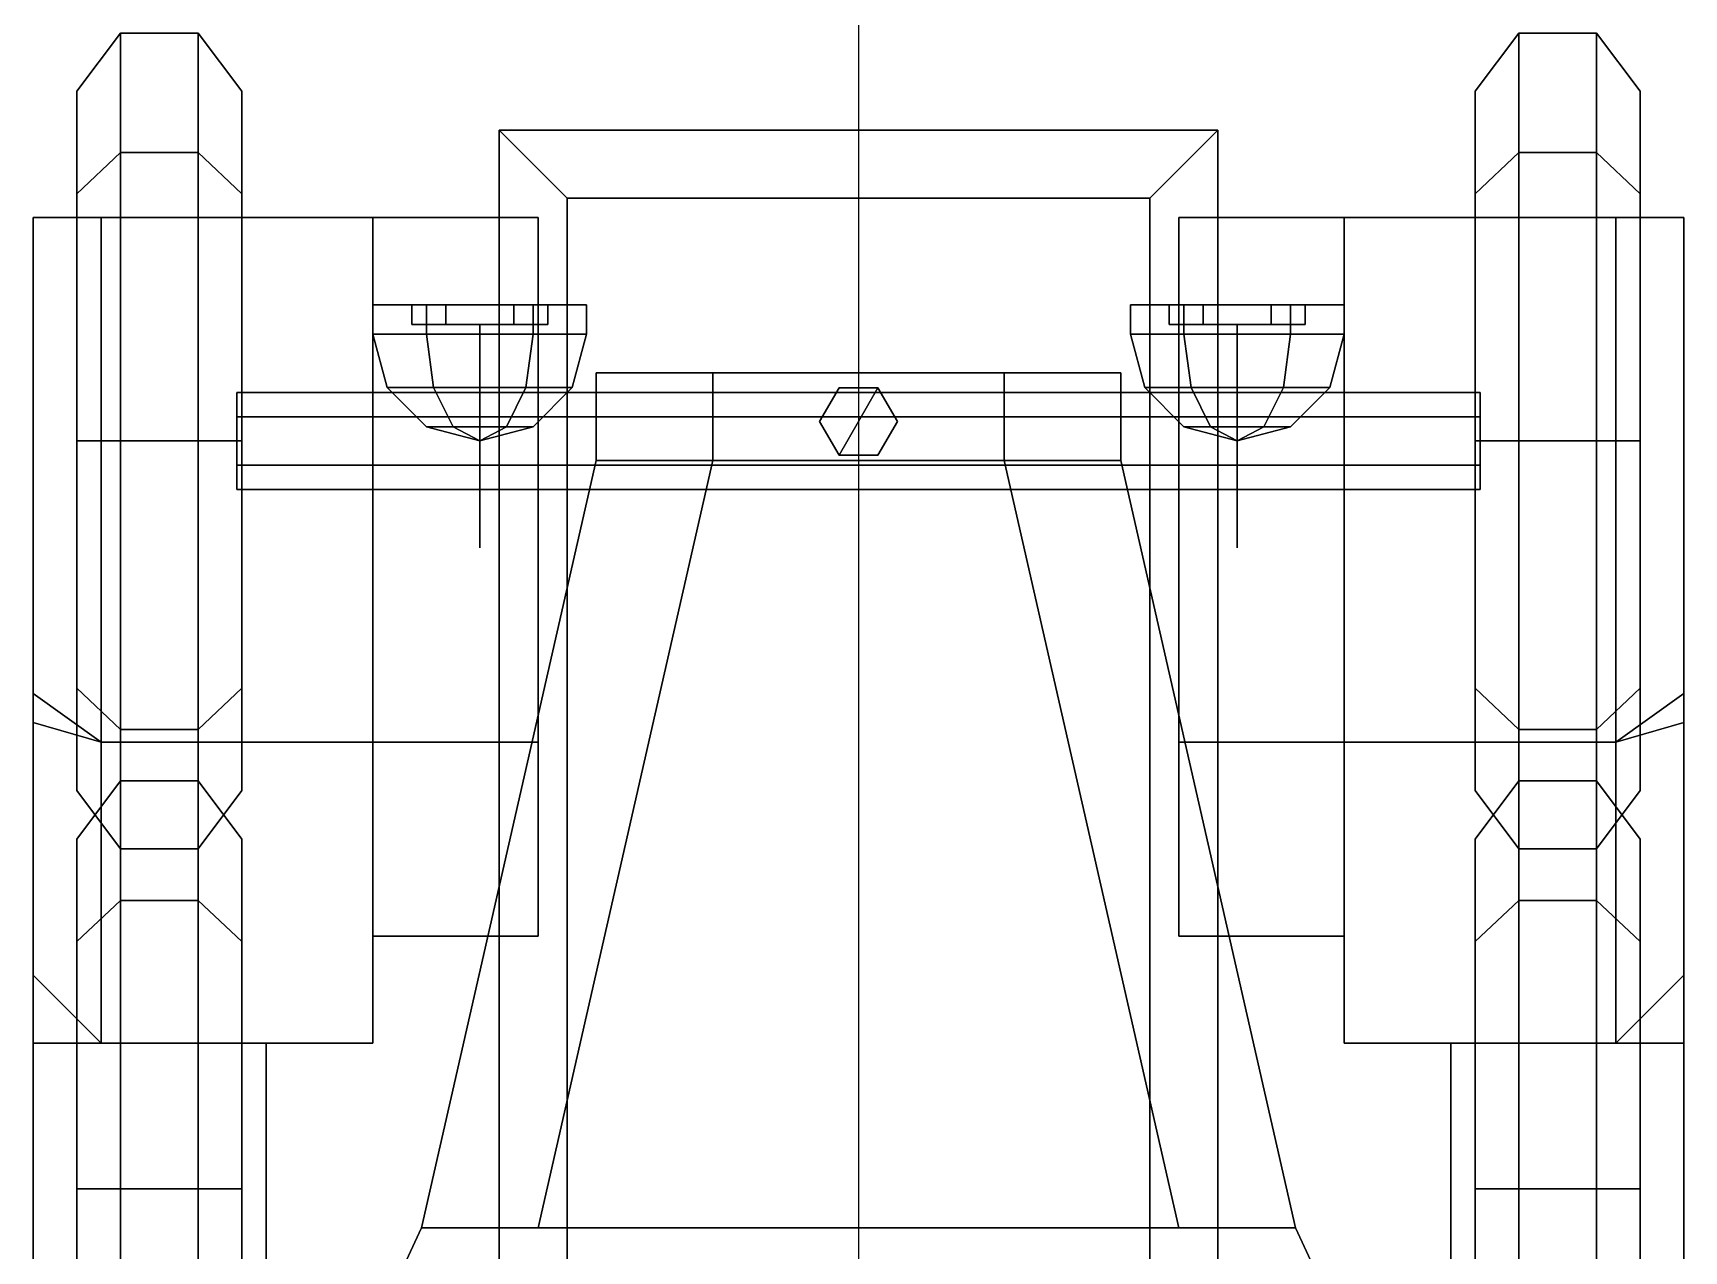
# Model space of a CAD drawing. Header units: millimetres. Extents: x -1.04 to 1.04, y -2.63 to 6.5.
# Drawn here: x -0.85 to 0.85, y 1.246 to 2.5 of the extents above; entities that cross this region are included whole.
import ezdxf

# ---------------------------------------------------------------- set-up
doc = ezdxf.new("R2010")
doc.units = ezdxf.units.MM
doc.layers.add('mudguards', color=6, linetype='Continuous')
doc.layers.add('wheels', color=2, linetype='Continuous')

msp = doc.modelspace()

# ---------------------------------------------------------------- linework, layer by layer
for p, direction in [((0, 1.38, 0.42), (0, -0.999699, -0.024516)), ((0, 2.07), (0, -1))]:
    msp.add_xline(p, direction)
for points in [[(-0.37, 2.4, 0.48), (-0.37, -1.66, 0.48), (-0.37, -1.66, 0.64), (-0.37, 2.4, 0.64)], [(-0.3, 2.33, 0.48), (-0.3, -1.66, 0.48), (-0.37, -1.66, 0.48), (-0.37, 2.4, 0.48)], [(-0.37, 2.4, 0.64), (-0.37, 0.1, 0.64), (-0.3, 0.1, 0.64), (-0.3, 2.33, 0.64)], [(-0.37, 2.4, 0.64), (-0.3, 2.33, 0.64), (0.3, 2.33, 0.64), (0.37, 2.4, 0.64)], [(0.37, 2.4, 0.64), (0.37, 2.4, 0.48), (-0.37, 2.4, 0.48), (-0.37, 2.4, 0.64)], [(0.37, 2.4, 0.48), (0.3, 2.33, 0.48), (-0.3, 2.33, 0.48), (-0.37, 2.4, 0.48)], [(0.37, 2.4, 8.59), (0.37, 2.4, 8.43), (-0.37, 2.4, 8.43), (-0.37, 2.4, 8.59)], [(-0.37, 2.4, 8.43), (-0.37, -1.66, 8.43), (-0.37, -1.66, 8.59), (-0.37, 2.4, 8.59)], [(-0.3, 2.33, 8.43), (-0.3, -1.66, 8.43), (-0.37, -1.66, 8.43), (-0.37, 2.4, 8.43)], [(0.37, 2.4, 8.43), (0.3, 2.33, 8.43), (-0.3, 2.33, 8.43), (-0.37, 2.4, 8.43)], [(-0.37, 2.4, 8.59), (-0.3, 2.33, 8.59), (0.3, 2.33, 8.59), (0.37, 2.4, 8.59)], [(-0.37, 2.4, 8.59), (-0.37, 0.1, 8.59), (-0.3, 0.1, 8.59), (-0.3, 2.33, 8.59)], [(0.3, 2.33, 0.64), (0.3, 0.1, 0.64), (0.37, 0.1, 0.64), (0.37, 2.4, 0.64)], [(0.37, 2.4, 0.48), (0.37, -1.66, 0.48), (0.3, -1.66, 0.48), (0.3, 2.33, 0.48)], [(0.37, 2.4, 8.43), (0.37, -1.66, 8.43), (0.3, -1.66, 8.43), (0.3, 2.33, 8.43)], [(0.3, 2.33, 8.59), (0.3, 0.1, 8.59), (0.37, 0.1, 8.59), (0.37, 2.4, 8.59)], [(0.37, -1.66, 0.64), (0.37, -1.66, 0.48), (0.37, 2.4, 0.48), (0.37, 2.4, 0.64)], [(0.37, -1.66, 8.59), (0.37, -1.66, 8.43), (0.37, 2.4, 8.43), (0.37, 2.4, 8.59)], [(-0.3, -1.66, 0.64), (-0.3, -1.66, 0.48), (-0.3, 2.33, 0.48), (-0.3, 2.33, 0.64)], [(-0.3, 2.33, 0.64), (-0.3, 2.33, 0.48), (0.3, 2.33, 0.48), (0.3, 2.33, 0.64)], [(-0.3, 2.33, 8.59), (-0.3, 2.33, 8.43), (0.3, 2.33, 8.43), (0.3, 2.33, 8.59)], [(-0.3, -1.66, 8.59), (-0.3, -1.66, 8.43), (-0.3, 2.33, 8.43), (-0.3, 2.33, 8.59)], [(0.3, 2.33, 0.48), (0.3, -1.66, 0.48), (0.3, -1.66, 0.64), (0.3, 2.33, 0.64)], [(0.3, 2.33, 8.43), (0.3, -1.66, 8.43), (0.3, -1.66, 8.59), (0.3, 2.33, 8.59)], [(-0.445, 2.22, 1.1853), (-0.5, 2.22, 1.09), (-0.5, 2.19, 1.09), (-0.445, 2.19, 1.1853)], [(-0.5, 2.22, 1.09), (-0.445, 2.22, 0.9947), (-0.445, 2.19, 0.9947), (-0.5, 2.19, 1.09)], [(-0.28, 2.22, 1.09), (-0.5, 2.22, 1.09), (-0.445, 2.22, 1.1853), (-0.335, 2.22, 1.1853)], [(-0.335, 2.22, 0.9947), (-0.445, 2.22, 0.9947), (-0.5, 2.22, 1.09), (-0.28, 2.22, 1.09)], [(-0.335, 2.22, 8.9447), (-0.445, 2.22, 8.9447), (-0.5, 2.22, 9.04), (-0.28, 2.22, 9.04)], [(-0.5, 2.22, 9.04), (-0.445, 2.22, 8.9447), (-0.445, 2.19, 8.9447), (-0.5, 2.19, 9.04)], [(-0.28, 2.22, 9.04), (-0.5, 2.22, 9.04), (-0.445, 2.22, 9.1353), (-0.335, 2.22, 9.1353)], [(-0.445, 2.22, 9.1353), (-0.5, 2.22, 9.04), (-0.5, 2.19, 9.04), (-0.445, 2.19, 9.1353)], [(-0.425, 2.22, 0.9806), (-0.46, 2.22, 0.92), (-0.46, 2.2, 0.92), (-0.425, 2.2, 0.9806)], [(-0.46, 2.22, 0.92), (-0.425, 2.22, 0.8594), (-0.425, 2.2, 0.8594), (-0.46, 2.2, 0.92)], [(-0.46, 2.22, 0.92), (-0.32, 2.22, 0.92), (-0.355, 2.22, 0.8594), (-0.425, 2.22, 0.8594)], [(-0.425, 2.22, 0.9806), (-0.355, 2.22, 0.9806), (-0.32, 2.22, 0.92), (-0.46, 2.22, 0.92)], [(-0.46, 2.22, 8.87), (-0.32, 2.22, 8.87), (-0.355, 2.22, 8.8094), (-0.425, 2.22, 8.8094)], [(-0.46, 2.22, 8.87), (-0.425, 2.22, 8.8094), (-0.425, 2.2, 8.8094), (-0.46, 2.2, 8.87)], [(-0.425, 2.22, 8.9306), (-0.355, 2.22, 8.9306), (-0.32, 2.22, 8.87), (-0.46, 2.22, 8.87)], [(-0.425, 2.22, 8.9306), (-0.46, 2.22, 8.87), (-0.46, 2.2, 8.87), (-0.425, 2.2, 8.9306)], [(-0.335, 2.22, 1.1853), (-0.445, 2.22, 1.1853), (-0.445, 2.19, 1.1853), (-0.335, 2.19, 1.1853)], [(-0.445, 2.22, 0.9947), (-0.335, 2.22, 0.9947), (-0.335, 2.19, 0.9947), (-0.445, 2.19, 0.9947)], [(-0.445, 2.22, 8.9447), (-0.335, 2.22, 8.9447), (-0.335, 2.19, 8.9447), (-0.445, 2.19, 8.9447)], [(-0.335, 2.22, 9.1353), (-0.445, 2.22, 9.1353), (-0.445, 2.19, 9.1353), (-0.335, 2.19, 9.1353)], [(-0.355, 2.22, 0.9806), (-0.425, 2.22, 0.9806), (-0.425, 2.2, 0.9806), (-0.355, 2.2, 0.9806)], [(-0.425, 2.22, 0.8594), (-0.355, 2.22, 0.8594), (-0.355, 2.2, 0.8594), (-0.425, 2.2, 0.8594)], [(-0.425, 2.22, 8.8094), (-0.355, 2.22, 8.8094), (-0.355, 2.2, 8.8094), (-0.425, 2.2, 8.8094)], [(-0.355, 2.22, 8.9306), (-0.425, 2.22, 8.9306), (-0.425, 2.2, 8.9306), (-0.355, 2.2, 8.9306)], [(-0.32, 2.22, 0.92), (-0.355, 2.22, 0.9806), (-0.355, 2.2, 0.9806), (-0.32, 2.2, 0.92)], [(-0.355, 2.22, 0.8594), (-0.32, 2.22, 0.92), (-0.32, 2.2, 0.92), (-0.355, 2.2, 0.8594)], [(-0.355, 2.22, 8.8094), (-0.32, 2.22, 8.87), (-0.32, 2.2, 8.87), (-0.355, 2.2, 8.8094)], [(-0.32, 2.22, 8.87), (-0.355, 2.22, 8.9306), (-0.355, 2.2, 8.9306), (-0.32, 2.2, 8.87)], [(-0.28, 2.22, 1.09), (-0.335, 2.22, 1.1853), (-0.335, 2.19, 1.1853), (-0.28, 2.19, 1.09)], [(-0.335, 2.22, 0.9947), (-0.28, 2.22, 1.09), (-0.28, 2.19, 1.09), (-0.335, 2.19, 0.9947)], [(-0.335, 2.22, 8.9447), (-0.28, 2.22, 9.04), (-0.28, 2.19, 9.04), (-0.335, 2.19, 8.9447)], [(-0.28, 2.22, 9.04), (-0.335, 2.22, 9.1353), (-0.335, 2.19, 9.1353), (-0.28, 2.19, 9.04)], [(0.445, 2.22, 0.9947), (0.335, 2.22, 0.9947), (0.28, 2.22, 1.09), (0.5, 2.22, 1.09)], [(0.28, 2.22, 1.09), (0.335, 2.22, 0.9947), (0.335, 2.19, 0.9947), (0.28, 2.19, 1.09)], [(0.5, 2.22, 1.09), (0.28, 2.22, 1.09), (0.335, 2.22, 1.1853), (0.445, 2.22, 1.1853)], [(0.335, 2.22, 1.1853), (0.28, 2.22, 1.09), (0.28, 2.19, 1.09), (0.335, 2.19, 1.1853)], [(0.32, 2.22, 0.92), (0.46, 2.22, 0.92), (0.425, 2.22, 0.8594), (0.355, 2.22, 0.8594)], [(0.32, 2.22, 0.92), (0.355, 2.22, 0.8594), (0.355, 2.2, 0.8594), (0.32, 2.2, 0.92)], [(0.355, 2.22, 0.9806), (0.425, 2.22, 0.9806), (0.46, 2.22, 0.92), (0.32, 2.22, 0.92)], [(0.355, 2.22, 0.9806), (0.32, 2.22, 0.92), (0.32, 2.2, 0.92), (0.355, 2.2, 0.9806)], [(0.335, 2.22, 0.9947), (0.445, 2.22, 0.9947), (0.445, 2.19, 0.9947), (0.335, 2.19, 0.9947)], [(0.445, 2.22, 1.1853), (0.335, 2.22, 1.1853), (0.335, 2.19, 1.1853), (0.445, 2.19, 1.1853)], [(0.425, 2.22, 0.9806), (0.355, 2.22, 0.9806), (0.355, 2.2, 0.9806), (0.425, 2.2, 0.9806)], [(0.355, 2.22, 0.8594), (0.425, 2.22, 0.8594), (0.425, 2.2, 0.8594), (0.355, 2.2, 0.8594)], [(0.425, 2.22, 0.8594), (0.46, 2.22, 0.92), (0.46, 2.2, 0.92), (0.425, 2.2, 0.8594)], [(0.46, 2.22, 0.92), (0.425, 2.22, 0.9806), (0.425, 2.2, 0.9806), (0.46, 2.2, 0.92)], [(0.445, 2.22, 0.9947), (0.5, 2.22, 1.09), (0.5, 2.19, 1.09), (0.445, 2.19, 0.9947)], [(0.5, 2.22, 1.09), (0.445, 2.22, 1.1853), (0.445, 2.19, 1.1853), (0.5, 2.19, 1.09)], [(-0.355, 2.2, 0.9806), (-0.425, 2.2, 0.9806), (-0.46, 2.2, 0.92), (-0.32, 2.2, 0.92)], [(-0.32, 2.2, 0.92), (-0.46, 2.2, 0.92), (-0.425, 2.2, 0.8594), (-0.355, 2.2, 0.8594)], [(-0.32, 2.2, 8.87), (-0.46, 2.2, 8.87), (-0.425, 2.2, 8.8094), (-0.355, 2.2, 8.8094)], [(-0.355, 2.2, 8.9306), (-0.425, 2.2, 8.9306), (-0.46, 2.2, 8.87), (-0.32, 2.2, 8.87)], [(0.46, 2.2, 0.92), (0.32, 2.2, 0.92), (0.355, 2.2, 0.8594), (0.425, 2.2, 0.8594)], [(0.425, 2.2, 0.9806), (0.355, 2.2, 0.9806), (0.32, 2.2, 0.92), (0.46, 2.2, 0.92)], [(-0.4853, 2.135, 1.09), (-0.5, 2.19, 1.09), (-0.445, 2.19, 0.9947), (-0.4376, 2.135, 1.0075)], [(-0.4376, 2.135, 1.1725), (-0.445, 2.19, 1.1853), (-0.5, 2.19, 1.09), (-0.4853, 2.135, 1.09)], [(-0.4853, 2.135, 9.04), (-0.5, 2.19, 9.04), (-0.445, 2.19, 8.9447), (-0.4376, 2.135, 8.9575)], [(-0.4376, 2.135, 9.1225), (-0.445, 2.19, 9.1353), (-0.5, 2.19, 9.04), (-0.4853, 2.135, 9.04)], [(-0.4376, 2.135, 1.0075), (-0.445, 2.19, 0.9947), (-0.335, 2.19, 0.9947), (-0.3424, 2.135, 1.0075)], [(-0.3424, 2.135, 1.1725), (-0.335, 2.19, 1.1853), (-0.445, 2.19, 1.1853), (-0.4376, 2.135, 1.1725)], [(-0.4376, 2.135, 8.9575), (-0.445, 2.19, 8.9447), (-0.335, 2.19, 8.9447), (-0.3424, 2.135, 8.9575)], [(-0.3424, 2.135, 9.1225), (-0.335, 2.19, 9.1353), (-0.445, 2.19, 9.1353), (-0.4376, 2.135, 9.1225)], [(-0.3424, 2.135, 1.0075), (-0.335, 2.19, 0.9947), (-0.28, 2.19, 1.09), (-0.2947, 2.135, 1.09)], [(-0.2947, 2.135, 1.09), (-0.28, 2.19, 1.09), (-0.335, 2.19, 1.1853), (-0.3424, 2.135, 1.1725)], [(-0.3424, 2.135, 8.9575), (-0.335, 2.19, 8.9447), (-0.28, 2.19, 9.04), (-0.2947, 2.135, 9.04)], [(-0.2947, 2.135, 9.04), (-0.28, 2.19, 9.04), (-0.335, 2.19, 9.1353), (-0.3424, 2.135, 9.1225)], [(0.2947, 2.135, 1.09), (0.28, 2.19, 1.09), (0.335, 2.19, 0.9947), (0.3424, 2.135, 1.0075)], [(0.3424, 2.135, 1.1725), (0.335, 2.19, 1.1853), (0.28, 2.19, 1.09), (0.2947, 2.135, 1.09)], [(0.3424, 2.135, 1.0075), (0.335, 2.19, 0.9947), (0.445, 2.19, 0.9947), (0.4376, 2.135, 1.0075)], [(0.4376, 2.135, 1.1725), (0.445, 2.19, 1.1853), (0.335, 2.19, 1.1853), (0.3424, 2.135, 1.1725)], [(0.4376, 2.135, 1.0075), (0.445, 2.19, 0.9947), (0.5, 2.19, 1.09), (0.4853, 2.135, 1.09)], [(0.4853, 2.135, 1.09), (0.5, 2.19, 1.09), (0.445, 2.19, 1.1853), (0.4376, 2.135, 1.1725)], [(0.27, 2.15, 0.64), (0.27, 2.06, 0.64), (-0.27, 2.06, 0.64), (-0.27, 2.15, 0.64)], [(-0.27, 2.06, 0.64), (-0.27, 2.06, 1.19), (-0.27, 2.15, 1.19), (-0.27, 2.15, 0.64)], [(-0.27, 2.15, 0.64), (-0.27, 2.15, 1.19), (0.27, 2.15, 1.19), (0.27, 2.15, 0.64)], [(-0.27, 2.06, 1.19), (-0.15, 2.06, 1.28), (-0.15, 2.15, 1.28), (-0.27, 2.15, 1.19)], [(-0.27, 2.15, 1.19), (-0.15, 2.15, 1.28), (0.15, 2.15, 1.28), (0.27, 2.15, 1.19)], [(-0.27, 2.15, 8.59), (-0.27, 2.15, 9.14), (0.27, 2.15, 9.14), (0.27, 2.15, 8.59)], [(-0.27, 2.06, 8.59), (-0.27, 2.06, 9.14), (-0.27, 2.15, 9.14), (-0.27, 2.15, 8.59)], [(0.27, 2.15, 8.59), (0.27, 2.06, 8.59), (-0.27, 2.06, 8.59), (-0.27, 2.15, 8.59)], [(-0.27, 2.15, 9.14), (-0.15, 2.15, 9.23), (0.15, 2.15, 9.23), (0.27, 2.15, 9.14)], [(-0.27, 2.06, 9.14), (-0.15, 2.06, 9.23), (-0.15, 2.15, 9.23), (-0.27, 2.15, 9.14)], [(-0.15, 2.15, 1.28), (-0.15, 2.06, 1.28), (0.15, 2.06, 1.28), (0.15, 2.15, 1.28)], [(-0.15, 2.15, 9.23), (-0.15, 2.06, 9.23), (0.15, 2.06, 9.23), (0.15, 2.15, 9.23)], [(0.15, 2.15, 1.28), (0.15, 2.06, 1.28), (0.27, 2.06, 1.19), (0.27, 2.15, 1.19)], [(0.15, 2.15, 9.23), (0.15, 2.06, 9.23), (0.27, 2.06, 9.14), (0.27, 2.15, 9.14)], [(0.27, 2.15, 1.19), (0.27, 2.06, 1.19), (0.27, 2.06, 0.64), (0.27, 2.15, 0.64)], [(0.27, 2.15, 9.14), (0.27, 2.06, 9.14), (0.27, 2.06, 8.59), (0.27, 2.15, 8.59)], [(-0.445, 2.0947, 1.09), (-0.4853, 2.135, 1.09), (-0.4376, 2.135, 1.0075), (-0.4175, 2.0947, 1.0424)], [(-0.4175, 2.0947, 1.1376), (-0.4376, 2.135, 1.1725), (-0.4853, 2.135, 1.09), (-0.445, 2.0947, 1.09)], [(-0.445, 2.0947, 9.04), (-0.4853, 2.135, 9.04), (-0.4376, 2.135, 8.9575), (-0.4175, 2.0947, 8.9924)], [(-0.4175, 2.0947, 9.0876), (-0.4376, 2.135, 9.1225), (-0.4853, 2.135, 9.04), (-0.445, 2.0947, 9.04)], [(-0.4175, 2.0947, 1.0424), (-0.4376, 2.135, 1.0075), (-0.3424, 2.135, 1.0075), (-0.3625, 2.0947, 1.0424)], [(-0.3625, 2.0947, 1.1376), (-0.3424, 2.135, 1.1725), (-0.4376, 2.135, 1.1725), (-0.4175, 2.0947, 1.1376)], [(-0.4175, 2.0947, 8.9924), (-0.4376, 2.135, 8.9575), (-0.3424, 2.135, 8.9575), (-0.3625, 2.0947, 8.9924)], [(-0.3625, 2.0947, 9.0876), (-0.3424, 2.135, 9.1225), (-0.4376, 2.135, 9.1225), (-0.4175, 2.0947, 9.0876)], [(-0.3625, 2.0947, 1.0424), (-0.3424, 2.135, 1.0075), (-0.2947, 2.135, 1.09), (-0.335, 2.0947, 1.09)], [(-0.335, 2.0947, 1.09), (-0.2947, 2.135, 1.09), (-0.3424, 2.135, 1.1725), (-0.3625, 2.0947, 1.1376)], [(-0.3625, 2.0947, 8.9924), (-0.3424, 2.135, 8.9575), (-0.2947, 2.135, 9.04), (-0.335, 2.0947, 9.04)], [(-0.335, 2.0947, 9.04), (-0.2947, 2.135, 9.04), (-0.3424, 2.135, 9.1225), (-0.3625, 2.0947, 9.0876)], [(-0.02, 2.1346, 1.28), (-0.04, 2.1, 1.28), (-0.04, 2.1, 1.3), (-0.02, 2.1346, 1.3)], [(-0.02, 2.1346, 1.3), (-0.04, 2.1, 1.3), (-0.02, 2.0654, 1.3), (0.02, 2.1346, 1.3)], [(-0.02, 2.1346, 9.25), (-0.04, 2.1, 9.25), (-0.02, 2.0654, 9.25), (0.02, 2.1346, 9.25)], [(-0.02, 2.1346, 9.23), (-0.04, 2.1, 9.23), (-0.04, 2.1, 9.25), (-0.02, 2.1346, 9.25)], [(0.02, 2.1346, 1.28), (-0.02, 2.1346, 1.28), (-0.02, 2.1346, 1.3), (0.02, 2.1346, 1.3)], [(0.02, 2.1346, 1.3), (-0.02, 2.0654, 1.3), (0.02, 2.0654, 1.3), (0.04, 2.1, 1.3)], [(0.02, 2.1346, 9.25), (-0.02, 2.0654, 9.25), (0.02, 2.0654, 9.25), (0.04, 2.1, 9.25)], [(0.02, 2.1346, 9.23), (-0.02, 2.1346, 9.23), (-0.02, 2.1346, 9.25), (0.02, 2.1346, 9.25)], [(0.04, 2.1, 1.28), (0.02, 2.1346, 1.28), (0.02, 2.1346, 1.3), (0.04, 2.1, 1.3)], [(0.04, 2.1, 9.23), (0.02, 2.1346, 9.23), (0.02, 2.1346, 9.25), (0.04, 2.1, 9.25)], [(0.335, 2.0947, 1.09), (0.2947, 2.135, 1.09), (0.3424, 2.135, 1.0075), (0.3625, 2.0947, 1.0424)], [(0.3625, 2.0947, 1.1376), (0.3424, 2.135, 1.1725), (0.2947, 2.135, 1.09), (0.335, 2.0947, 1.09)], [(0.3625, 2.0947, 1.0424), (0.3424, 2.135, 1.0075), (0.4376, 2.135, 1.0075), (0.4175, 2.0947, 1.0424)], [(0.4175, 2.0947, 1.1376), (0.4376, 2.135, 1.1725), (0.3424, 2.135, 1.1725), (0.3625, 2.0947, 1.1376)], [(0.4175, 2.0947, 1.0424), (0.4376, 2.135, 1.0075), (0.4853, 2.135, 1.09), (0.445, 2.0947, 1.09)], [(0.445, 2.0947, 1.09), (0.4853, 2.135, 1.09), (0.4376, 2.135, 1.1725), (0.4175, 2.0947, 1.1376)], [(-0.39, 2.08, 1.09), (-0.445, 2.0947, 1.09), (-0.4175, 2.0947, 1.0424), (-0.39, 2.08, 1.09)], [(-0.39, 2.08, 1.09), (-0.4175, 2.0947, 1.1376), (-0.445, 2.0947, 1.09), (-0.39, 2.08, 1.09)], [(-0.39, 2.08, 9.04), (-0.445, 2.0947, 9.04), (-0.4175, 2.0947, 8.9924), (-0.39, 2.08, 9.04)], [(-0.39, 2.08, 9.04), (-0.4175, 2.0947, 9.0876), (-0.445, 2.0947, 9.04), (-0.39, 2.08, 9.04)], [(-0.39, 2.08, 1.09), (-0.4175, 2.0947, 1.0424), (-0.3625, 2.0947, 1.0424), (-0.39, 2.08, 1.09)], [(-0.39, 2.08, 1.09), (-0.3625, 2.0947, 1.1376), (-0.4175, 2.0947, 1.1376), (-0.39, 2.08, 1.09)], [(-0.39, 2.08, 9.04), (-0.4175, 2.0947, 8.9924), (-0.3625, 2.0947, 8.9924), (-0.39, 2.08, 9.04)], [(-0.39, 2.08, 9.04), (-0.3625, 2.0947, 9.0876), (-0.4175, 2.0947, 9.0876), (-0.39, 2.08, 9.04)], [(-0.39, 2.08, 1.09), (-0.3625, 2.0947, 1.0424), (-0.335, 2.0947, 1.09), (-0.39, 2.08, 1.09)], [(-0.39, 2.08, 1.09), (-0.335, 2.0947, 1.09), (-0.3625, 2.0947, 1.1376), (-0.39, 2.08, 1.09)], [(-0.39, 2.08, 9.04), (-0.3625, 2.0947, 8.9924), (-0.335, 2.0947, 9.04), (-0.39, 2.08, 9.04)], [(-0.39, 2.08, 9.04), (-0.335, 2.0947, 9.04), (-0.3625, 2.0947, 9.0876), (-0.39, 2.08, 9.04)], [(-0.04, 2.1, 1.28), (-0.02, 2.0654, 1.28), (-0.02, 2.0654, 1.3), (-0.04, 2.1, 1.3)], [(-0.04, 2.1, 9.23), (-0.02, 2.0654, 9.23), (-0.02, 2.0654, 9.25), (-0.04, 2.1, 9.25)], [(0.02, 2.0654, 1.28), (0.04, 2.1, 1.28), (0.04, 2.1, 1.3), (0.02, 2.0654, 1.3)], [(0.02, 2.0654, 9.23), (0.04, 2.1, 9.23), (0.04, 2.1, 9.25), (0.02, 2.0654, 9.25)], [(0.39, 2.08, 1.09), (0.335, 2.0947, 1.09), (0.3625, 2.0947, 1.0424), (0.39, 2.08, 1.09)], [(0.39, 2.08, 1.09), (0.3625, 2.0947, 1.1376), (0.335, 2.0947, 1.09), (0.39, 2.08, 1.09)], [(0.39, 2.08, 1.09), (0.3625, 2.0947, 1.0424), (0.4175, 2.0947, 1.0424), (0.39, 2.08, 1.09)], [(0.39, 2.08, 1.09), (0.4175, 2.0947, 1.1376), (0.3625, 2.0947, 1.1376), (0.39, 2.08, 1.09)], [(0.39, 2.08, 1.09), (0.4175, 2.0947, 1.0424), (0.445, 2.0947, 1.09), (0.39, 2.08, 1.09)], [(0.39, 2.08, 1.09), (0.445, 2.0947, 1.09), (0.4175, 2.0947, 1.1376), (0.39, 2.08, 1.09)], [(0.27, 2.06, 0.64), (0.45, 1.27, 0.64), (-0.45, 1.27, 0.64), (-0.27, 2.06, 0.64)], [(-0.45, 1.27, 0.64), (-0.45, 1.27, 1.19), (-0.27, 2.06, 1.19), (-0.27, 2.06, 0.64)], [(-0.45, 1.27, 1.19), (-0.33, 1.27, 1.3), (-0.15, 2.06, 1.28), (-0.27, 2.06, 1.19)], [(-0.45, 1.27, 8.59), (-0.45, 1.27, 9.14), (-0.27, 2.06, 9.14), (-0.27, 2.06, 8.59)], [(0.27, 2.06, 8.59), (0.45, 1.27, 8.59), (-0.45, 1.27, 8.59), (-0.27, 2.06, 8.59)], [(-0.45, 1.27, 9.14), (-0.33, 1.27, 9.25), (-0.15, 2.06, 9.23), (-0.27, 2.06, 9.14)], [(-0.15, 2.06, 1.28), (-0.33, 1.27, 1.3), (0.33, 1.27, 1.3), (0.15, 2.06, 1.28)], [(-0.15, 2.06, 9.23), (-0.33, 1.27, 9.25), (0.33, 1.27, 9.25), (0.15, 2.06, 9.23)], [(-0.02, 2.0654, 1.28), (0.02, 2.0654, 1.28), (0.02, 2.0654, 1.3), (-0.02, 2.0654, 1.3)], [(-0.02, 2.0654, 9.23), (0.02, 2.0654, 9.23), (0.02, 2.0654, 9.25), (-0.02, 2.0654, 9.25)], [(0.15, 2.06, 1.28), (0.33, 1.27, 1.3), (0.45, 1.27, 1.19), (0.27, 2.06, 1.19)], [(0.15, 2.06, 9.23), (0.33, 1.27, 9.25), (0.45, 1.27, 9.14), (0.27, 2.06, 9.14)], [(0.27, 2.06, 1.19), (0.45, 1.27, 1.19), (0.45, 1.27, 0.64), (0.27, 2.06, 0.64)], [(0.27, 2.06, 9.14), (0.45, 1.27, 9.14), (0.45, 1.27, 8.59), (0.27, 2.06, 8.59)], [(0.45, 1.27, 0.64), (0.58, 0.99, 0.64), (-0.58, 0.99, 0.64), (-0.45, 1.27, 0.64)], [(-0.45, 1.27, 1.3), (-0.58, 0.99, 1.34), (0.58, 0.99, 1.34), (0.45, 1.27, 1.3)], [(-0.58, 0.99, 0.64), (-0.58, 0.99, 1.34), (-0.45, 1.27, 1.3), (-0.45, 1.27, 0.64)], [(-0.58, 0.99, 8.59), (-0.58, 0.99, 9.29), (-0.45, 1.27, 9.25), (-0.45, 1.27, 8.59)], [(0.45, 1.27, 8.59), (0.58, 0.99, 8.59), (-0.58, 0.99, 8.59), (-0.45, 1.27, 8.59)], [(-0.45, 1.27, 9.25), (-0.58, 0.99, 9.29), (0.58, 0.99, 9.29), (0.45, 1.27, 9.25)], [(-0.45, 1.27, 1.19), (-0.45, 1.27, 1.3), (0.45, 1.27, 1.3), (0.45, 1.27, 1.19)], [(-0.45, 1.27, 9.14), (-0.45, 1.27, 9.25), (0.45, 1.27, 9.25), (0.45, 1.27, 9.14)], [(0.45, 1.27, 1.3), (0.58, 0.99, 1.34), (0.58, 0.99, 0.64), (0.45, 1.27, 0.64)], [(0.45, 1.27, 9.25), (0.58, 0.99, 9.29), (0.58, 0.99, 8.59), (0.45, 1.27, 8.59)]]:
    msp.add_3dface(points)
at = {"layer": 'mudguards'}
for points in [[(-0.78, 2.31, 1), (-0.85, 2.31, 0.93), (-0.85, 1.79, 0.93), (-0.78, 1.77, 1)], [(-0.85, 2.31, 0.93), (-0.78, 2.31, 1), (-0.78, 1.77, 1), (-0.85, 1.79, 0.93)], [(-0.85, 2.31, 8.88), (-0.78, 2.31, 8.95), (-0.78, 1.77, 8.95), (-0.85, 1.79, 8.88)], [(-0.78, 2.31, 8.95), (-0.85, 2.31, 8.88), (-0.85, 1.79, 8.88), (-0.78, 1.77, 8.95)], [(-0.5, 2.31, 1), (-0.78, 2.31, 1), (-0.78, 1.77, 1), (-0.5, 1.77, 1)], [(-0.78, 2.31, 1), (-0.5, 2.31, 1), (-0.5, 1.77, 1), (-0.78, 1.77, 1)], [(-0.78, 2.31, 8.95), (-0.5, 2.31, 8.95), (-0.5, 1.77, 8.95), (-0.78, 1.77, 8.95)], [(-0.5, 2.31, 8.95), (-0.78, 2.31, 8.95), (-0.78, 1.77, 8.95), (-0.5, 1.77, 8.95)], [(-0.33, 2.31, 0.65), (-0.5, 2.31, 1), (-0.5, 1.77, 1), (-0.33, 1.77, 0.65)], [(-0.5, 2.31, 1), (-0.33, 2.31, 0.65), (-0.33, 1.77, 0.65), (-0.5, 1.77, 1)], [(-0.5, 2.31, 8.95), (-0.33, 2.31, 8.6), (-0.33, 1.77, 8.6), (-0.5, 1.77, 8.95)], [(-0.33, 2.31, 8.6), (-0.5, 2.31, 8.95), (-0.5, 1.77, 8.95), (-0.33, 1.77, 8.6)], [(0.33, 2.31, 0.65), (0.5, 2.31, 1), (0.5, 1.77, 1), (0.33, 1.77, 0.65)], [(0.5, 2.31, 1), (0.33, 2.31, 0.65), (0.33, 1.77, 0.65), (0.5, 1.77, 1)], [(0.5, 2.31, 8.95), (0.33, 2.31, 8.6), (0.33, 1.77, 8.6), (0.5, 1.77, 8.95)], [(0.33, 2.31, 8.6), (0.5, 2.31, 8.95), (0.5, 1.77, 8.95), (0.33, 1.77, 8.6)], [(0.78, 2.31, 1), (0.5, 2.31, 1), (0.5, 1.77, 1), (0.78, 1.77, 1)], [(0.5, 2.31, 1), (0.78, 2.31, 1), (0.78, 1.77, 1), (0.5, 1.77, 1)], [(0.5, 2.31, 8.95), (0.78, 2.31, 8.95), (0.78, 1.77, 8.95), (0.5, 1.77, 8.95)], [(0.78, 2.31, 8.95), (0.5, 2.31, 8.95), (0.5, 1.77, 8.95), (0.78, 1.77, 8.95)], [(0.85, 2.31, 0.93), (0.78, 2.31, 1), (0.78, 1.77, 1), (0.85, 1.79, 0.93)], [(0.78, 2.31, 1), (0.85, 2.31, 0.93), (0.85, 1.79, 0.93), (0.78, 1.77, 1)], [(0.78, 2.31, 8.95), (0.85, 2.31, 8.88), (0.85, 1.79, 8.88), (0.78, 1.77, 8.95)], [(0.85, 2.31, 8.88), (0.78, 2.31, 8.95), (0.78, 1.77, 8.95), (0.85, 1.79, 8.88)], [(-0.39, 2.2, 1), (-0.39, 2.2, 0.77), (-0.39, 1.97, 0.77), (-0.39, 2.1, 1.04)], [(-0.39, 2.2, 0.77), (-0.39, 2.2, 1), (-0.39, 2.1, 1.04), (-0.39, 1.97, 0.77)], [(-0.39, 2.2, 8.72), (-0.39, 2.2, 8.95), (-0.39, 2.1, 8.99), (-0.39, 1.97, 8.72)], [(-0.39, 2.2, 8.95), (-0.39, 2.2, 8.72), (-0.39, 1.97, 8.72), (-0.39, 2.1, 8.99)], [(0.39, 2.2, 0.77), (0.39, 2.2, 1), (0.39, 2.1, 1.04), (0.39, 1.97, 0.77)], [(0.39, 2.2, 1), (0.39, 2.2, 0.77), (0.39, 1.97, 0.77), (0.39, 2.1, 1.04)], [(-0.78, 1.77, 1), (-0.85, 1.82, 0.93), (-0.85, 1.53, 0.42), (-0.78, 1.46, 0.45)], [(-0.85, 1.82, 0.93), (-0.78, 1.77, 1), (-0.78, 1.46, 0.45), (-0.85, 1.53, 0.42)], [(-0.85, 1.82, 8.88), (-0.78, 1.77, 8.95), (-0.78, 1.46, 8.4), (-0.85, 1.53, 8.37)], [(-0.78, 1.77, 8.95), (-0.85, 1.82, 8.88), (-0.85, 1.53, 8.37), (-0.78, 1.46, 8.4)], [(0.78, 1.77, 1), (0.85, 1.82, 0.93), (0.85, 1.53, 0.42), (0.78, 1.46, 0.45)], [(0.85, 1.82, 0.93), (0.78, 1.77, 1), (0.78, 1.46, 0.45), (0.85, 1.53, 0.42)], [(0.85, 1.82, 8.88), (0.78, 1.77, 8.95), (0.78, 1.46, 8.4), (0.85, 1.53, 8.37)], [(0.78, 1.77, 8.95), (0.85, 1.82, 8.88), (0.85, 1.53, 8.37), (0.78, 1.46, 8.4)], [(-0.78, 1.77, 1), (-0.5, 1.77, 1), (-0.5, 1.46, 0.45), (-0.78, 1.46, 0.45)], [(-0.5, 1.77, 1), (-0.78, 1.77, 1), (-0.78, 1.46, 0.45), (-0.5, 1.46, 0.45)], [(-0.5, 1.77, 8.95), (-0.78, 1.77, 8.95), (-0.78, 1.46, 8.4), (-0.5, 1.46, 8.4)], [(-0.78, 1.77, 8.95), (-0.5, 1.77, 8.95), (-0.5, 1.46, 8.4), (-0.78, 1.46, 8.4)], [(-0.5, 1.77, 1), (-0.33, 1.77, 0.65), (-0.33, 1.57, 0.65), (-0.5, 1.57, 0.65)], [(-0.33, 1.77, 0.65), (-0.5, 1.77, 1), (-0.5, 1.57, 0.65), (-0.33, 1.57, 0.65)], [(-0.33, 1.77, 8.6), (-0.5, 1.77, 8.95), (-0.5, 1.57, 8.6), (-0.33, 1.57, 8.6)], [(-0.5, 1.77, 8.95), (-0.33, 1.77, 8.6), (-0.33, 1.57, 8.6), (-0.5, 1.57, 8.6)], [(0.33, 1.77, 0.65), (0.5, 1.77, 1), (0.5, 1.57, 0.65), (0.33, 1.57, 0.65)], [(0.5, 1.77, 1), (0.33, 1.77, 0.65), (0.33, 1.57, 0.65), (0.5, 1.57, 0.65)], [(0.5, 1.77, 8.95), (0.33, 1.77, 8.6), (0.33, 1.57, 8.6), (0.5, 1.57, 8.6)], [(0.33, 1.77, 8.6), (0.5, 1.77, 8.95), (0.5, 1.57, 8.6), (0.33, 1.57, 8.6)], [(0.5, 1.77, 1), (0.78, 1.77, 1), (0.78, 1.46, 0.45), (0.5, 1.46, 0.45)], [(0.78, 1.77, 1), (0.5, 1.77, 1), (0.5, 1.46, 0.45), (0.78, 1.46, 0.45)], [(0.78, 1.77, 8.95), (0.5, 1.77, 8.95), (0.5, 1.46, 8.4), (0.78, 1.46, 8.4)], [(0.5, 1.77, 8.95), (0.78, 1.77, 8.95), (0.78, 1.46, 8.4), (0.5, 1.46, 8.4)], [(-0.85, 1.53, 0.42), (-0.85, 1.46, 0.45), (-0.85, 0.15, 0.45), (-0.85, 0.15, 0.42)], [(-0.85, 1.46, 0.45), (-0.85, 1.53, 0.42), (-0.85, 0.15, 0.42), (-0.85, 0.15, 0.45)], [(-0.85, 1.46, 8.4), (-0.85, 1.53, 8.37), (-0.85, 0.15, 8.37), (-0.85, 0.15, 8.4)], [(-0.85, 1.53, 8.37), (-0.85, 1.46, 8.4), (-0.85, 0.15, 8.4), (-0.85, 0.15, 8.37)], [(0.85, 1.46, 0.45), (0.85, 1.53, 0.42), (0.85, 0.15, 0.42), (0.85, 0.15, 0.45)], [(0.85, 1.53, 0.42), (0.85, 1.46, 0.45), (0.85, 0.15, 0.45), (0.85, 0.15, 0.42)], [(0.85, 1.53, 8.37), (0.85, 1.46, 8.4), (0.85, 0.15, 8.4), (0.85, 0.15, 8.37)], [(0.85, 1.46, 8.4), (0.85, 1.53, 8.37), (0.85, 0.15, 8.37), (0.85, 0.15, 8.4)], [(-0.61, 1.46, 0.45), (-0.85, 1.46, 0.45), (-0.85, 0.15, 0.45), (-0.61, 0.15, 0.45)], [(-0.85, 1.46, 0.45), (-0.61, 1.46, 0.45), (-0.61, 0.15, 0.45), (-0.85, 0.15, 0.45)], [(-0.85, 1.46, 8.4), (-0.61, 1.46, 8.4), (-0.61, 0.15, 8.4), (-0.85, 0.15, 8.4)], [(-0.61, 1.46, 8.4), (-0.85, 1.46, 8.4), (-0.85, 0.15, 8.4), (-0.61, 0.15, 8.4)], [(0.85, 1.46, 0.45), (0.61, 1.46, 0.45), (0.61, 0.15, 0.45), (0.85, 0.15, 0.45)], [(0.61, 1.46, 0.45), (0.85, 1.46, 0.45), (0.85, 0.15, 0.45), (0.61, 0.15, 0.45)], [(0.61, 1.46, 8.4), (0.85, 1.46, 8.4), (0.85, 0.15, 8.4), (0.61, 0.15, 8.4)], [(0.85, 1.46, 8.4), (0.61, 1.46, 8.4), (0.61, 0.15, 8.4), (0.85, 0.15, 8.4)]]:
    msp.add_3dface(points, dxfattribs=at)
at = {"layer": 'wheels'}
for points in [[(-0.76, 2.377, 0.717), (-0.76, 2.5, 0.42), (-0.805, 2.44, 0.42), (-0.805, 2.3346, 0.6746)], [(-0.76, 2.5, 0.42), (-0.76, 2.377, 0.123), (-0.805, 2.3346, 0.1654), (-0.805, 2.44, 0.42)], [(-0.76, 2.5, 8.37), (-0.76, 2.377, 8.073), (-0.805, 2.3346, 8.1154), (-0.805, 2.44, 8.37)], [(-0.76, 2.377, 8.667), (-0.76, 2.5, 8.37), (-0.805, 2.44, 8.37), (-0.805, 2.3346, 8.6246)], [(-0.68, 2.377, 0.717), (-0.68, 2.5, 0.42), (-0.76, 2.5, 0.42), (-0.76, 2.377, 0.717)], [(-0.68, 2.5, 0.42), (-0.68, 2.377, 0.123), (-0.76, 2.377, 0.123), (-0.76, 2.5, 0.42)], [(-0.68, 2.5, 8.37), (-0.68, 2.377, 8.073), (-0.76, 2.377, 8.073), (-0.76, 2.5, 8.37)], [(-0.68, 2.377, 8.667), (-0.68, 2.5, 8.37), (-0.76, 2.5, 8.37), (-0.76, 2.377, 8.667)], [(-0.68, 2.5, 0.42), (-0.68, 2.377, 0.717), (-0.635, 2.3346, 0.6746), (-0.635, 2.44, 0.42)], [(-0.68, 2.377, 0.123), (-0.68, 2.5, 0.42), (-0.635, 2.44, 0.42), (-0.635, 2.3346, 0.1654)], [(-0.68, 2.377, 8.073), (-0.68, 2.5, 8.37), (-0.635, 2.44, 8.37), (-0.635, 2.3346, 8.1154)], [(-0.68, 2.5, 8.37), (-0.68, 2.377, 8.667), (-0.635, 2.3346, 8.6246), (-0.635, 2.44, 8.37)], [(0.68, 2.377, 0.717), (0.68, 2.5, 0.42), (0.635, 2.44, 0.42), (0.635, 2.3346, 0.6746)], [(0.68, 2.5, 0.42), (0.68, 2.377, 0.123), (0.635, 2.3346, 0.1654), (0.635, 2.44, 0.42)], [(0.68, 2.5, 8.37), (0.68, 2.377, 8.073), (0.635, 2.3346, 8.1154), (0.635, 2.44, 8.37)], [(0.68, 2.377, 8.667), (0.68, 2.5, 8.37), (0.635, 2.44, 8.37), (0.635, 2.3346, 8.6246)], [(0.76, 2.377, 0.717), (0.76, 2.5, 0.42), (0.68, 2.5, 0.42), (0.68, 2.377, 0.717)], [(0.76, 2.5, 0.42), (0.76, 2.377, 0.123), (0.68, 2.377, 0.123), (0.68, 2.5, 0.42)], [(0.76, 2.5, 8.37), (0.76, 2.377, 8.073), (0.68, 2.377, 8.073), (0.68, 2.5, 8.37)], [(0.76, 2.377, 8.667), (0.76, 2.5, 8.37), (0.68, 2.5, 8.37), (0.68, 2.377, 8.667)], [(0.76, 2.377, 0.123), (0.76, 2.5, 0.42), (0.805, 2.44, 0.42), (0.805, 2.3346, 0.1654)], [(0.76, 2.5, 0.42), (0.76, 2.377, 0.717), (0.805, 2.3346, 0.6746), (0.805, 2.44, 0.42)], [(0.76, 2.377, 8.073), (0.76, 2.5, 8.37), (0.805, 2.44, 8.37), (0.805, 2.3346, 8.1154)], [(0.76, 2.5, 8.37), (0.76, 2.377, 8.667), (0.805, 2.3346, 8.6246), (0.805, 2.44, 8.37)], [(-0.805, 1.72, 0.42), (-0.805, 2.3346, 0.6746), (-0.805, 2.44, 0.42), (-0.805, 1.8254, 0.1654)], [(-0.805, 1.8254, 0.1654), (-0.805, 2.44, 0.42), (-0.805, 2.3346, 0.1654), (-0.805, 2.08, 0.06)], [(-0.805, 1.8254, 8.1154), (-0.805, 2.44, 8.37), (-0.805, 2.3346, 8.1154), (-0.805, 2.08, 8.01)], [(-0.805, 1.72, 8.37), (-0.805, 2.3346, 8.6246), (-0.805, 2.44, 8.37), (-0.805, 1.8254, 8.1154)], [(-0.635, 2.3346, 0.6746), (-0.635, 2.08, 0.78), (-0.635, 1.8254, 0.6746), (-0.635, 2.44, 0.42)], [(-0.635, 2.44, 0.42), (-0.635, 1.8254, 0.6746), (-0.635, 1.72, 0.42), (-0.635, 2.3346, 0.1654)], [(-0.635, 2.44, 8.37), (-0.635, 1.8254, 8.6246), (-0.635, 1.72, 8.37), (-0.635, 2.3346, 8.1154)], [(-0.635, 2.3346, 8.6246), (-0.635, 2.08, 8.73), (-0.635, 1.8254, 8.6246), (-0.635, 2.44, 8.37)], [(0.635, 1.72, 0.42), (0.635, 2.3346, 0.6746), (0.635, 2.44, 0.42), (0.635, 1.8254, 0.1654)], [(0.635, 1.8254, 0.1654), (0.635, 2.44, 0.42), (0.635, 2.3346, 0.1654), (0.635, 2.08, 0.06)], [(0.635, 1.8254, 8.1154), (0.635, 2.44, 8.37), (0.635, 2.3346, 8.1154), (0.635, 2.08, 8.01)], [(0.635, 1.72, 8.37), (0.635, 2.3346, 8.6246), (0.635, 2.44, 8.37), (0.635, 1.8254, 8.1154)], [(0.805, 2.3346, 0.6746), (0.805, 2.08, 0.78), (0.805, 1.8254, 0.6746), (0.805, 2.44, 0.42)], [(0.805, 2.44, 0.42), (0.805, 1.8254, 0.6746), (0.805, 1.72, 0.42), (0.805, 2.3346, 0.1654)], [(0.805, 2.44, 8.37), (0.805, 1.8254, 8.6246), (0.805, 1.72, 8.37), (0.805, 2.3346, 8.1154)], [(0.805, 2.3346, 8.6246), (0.805, 2.08, 8.73), (0.805, 1.8254, 8.6246), (0.805, 2.44, 8.37)], [(-0.76, 2.377, 0.123), (-0.76, 2.08), (-0.805, 2.08, 0.06), (-0.805, 2.3346, 0.1654)], [(-0.76, 2.08, 0.84), (-0.76, 2.377, 0.717), (-0.805, 2.3346, 0.6746), (-0.805, 2.08, 0.78)], [(-0.76, 2.377, 8.073), (-0.76, 2.08, 7.95), (-0.805, 2.08, 8.01), (-0.805, 2.3346, 8.1154)], [(-0.76, 2.08, 8.79), (-0.76, 2.377, 8.667), (-0.805, 2.3346, 8.6246), (-0.805, 2.08, 8.73)], [(-0.68, 2.377, 0.123), (-0.68, 2.08), (-0.76, 2.08), (-0.76, 2.377, 0.123)], [(-0.68, 2.08, 0.84), (-0.68, 2.377, 0.717), (-0.76, 2.377, 0.717), (-0.76, 2.08, 0.84)], [(-0.68, 2.377, 8.073), (-0.68, 2.08, 7.95), (-0.76, 2.08, 7.95), (-0.76, 2.377, 8.073)], [(-0.68, 2.08, 8.79), (-0.68, 2.377, 8.667), (-0.76, 2.377, 8.667), (-0.76, 2.08, 8.79)], [(-0.68, 2.08), (-0.68, 2.377, 0.123), (-0.635, 2.3346, 0.1654), (-0.635, 2.08, 0.06)], [(-0.68, 2.377, 0.717), (-0.68, 2.08, 0.84), (-0.635, 2.08, 0.78), (-0.635, 2.3346, 0.6746)], [(-0.68, 2.08, 7.95), (-0.68, 2.377, 8.073), (-0.635, 2.3346, 8.1154), (-0.635, 2.08, 8.01)], [(-0.68, 2.377, 8.667), (-0.68, 2.08, 8.79), (-0.635, 2.08, 8.73), (-0.635, 2.3346, 8.6246)], [(0.68, 2.08, 0.84), (0.68, 2.377, 0.717), (0.635, 2.3346, 0.6746), (0.635, 2.08, 0.78)], [(0.68, 2.377, 0.123), (0.68, 2.08), (0.635, 2.08, 0.06), (0.635, 2.3346, 0.1654)], [(0.68, 2.377, 8.073), (0.68, 2.08, 7.95), (0.635, 2.08, 8.01), (0.635, 2.3346, 8.1154)], [(0.68, 2.08, 8.79), (0.68, 2.377, 8.667), (0.635, 2.3346, 8.6246), (0.635, 2.08, 8.73)], [(0.76, 2.08, 0.84), (0.76, 2.377, 0.717), (0.68, 2.377, 0.717), (0.68, 2.08, 0.84)], [(0.76, 2.377, 0.123), (0.76, 2.08), (0.68, 2.08), (0.68, 2.377, 0.123)], [(0.76, 2.377, 8.073), (0.76, 2.08, 7.95), (0.68, 2.08, 7.95), (0.68, 2.377, 8.073)], [(0.76, 2.08, 8.79), (0.76, 2.377, 8.667), (0.68, 2.377, 8.667), (0.68, 2.08, 8.79)], [(0.76, 2.08), (0.76, 2.377, 0.123), (0.805, 2.3346, 0.1654), (0.805, 2.08, 0.06)], [(0.76, 2.377, 0.717), (0.76, 2.08, 0.84), (0.805, 2.08, 0.78), (0.805, 2.3346, 0.6746)], [(0.76, 2.08, 7.95), (0.76, 2.377, 8.073), (0.805, 2.3346, 8.1154), (0.805, 2.08, 8.01)], [(0.76, 2.377, 8.667), (0.76, 2.08, 8.79), (0.805, 2.08, 8.73), (0.805, 2.3346, 8.6246)], [(-0.805, 1.8254, 0.6746), (-0.805, 2.08, 0.78), (-0.805, 2.3346, 0.6746), (-0.805, 1.72, 0.42)], [(-0.805, 1.8254, 8.6246), (-0.805, 2.08, 8.73), (-0.805, 2.3346, 8.6246), (-0.805, 1.72, 8.37)], [(-0.635, 2.3346, 0.1654), (-0.635, 1.72, 0.42), (-0.635, 1.8254, 0.1654), (-0.635, 2.08, 0.06)], [(-0.635, 2.3346, 8.1154), (-0.635, 1.72, 8.37), (-0.635, 1.8254, 8.1154), (-0.635, 2.08, 8.01)], [(0.635, 1.8254, 0.6746), (0.635, 2.08, 0.78), (0.635, 2.3346, 0.6746), (0.635, 1.72, 0.42)], [(0.635, 1.8254, 8.6246), (0.635, 2.08, 8.73), (0.635, 2.3346, 8.6246), (0.635, 1.72, 8.37)], [(0.805, 2.3346, 0.1654), (0.805, 1.72, 0.42), (0.805, 1.8254, 0.1654), (0.805, 2.08, 0.06)], [(0.805, 2.3346, 8.1154), (0.805, 1.72, 8.37), (0.805, 1.8254, 8.1154), (0.805, 2.08, 8.01)], [(0.64, 2.105, 0.4633), (0.64, 2.13, 0.42), (-0.64, 2.13, 0.42), (-0.64, 2.105, 0.4633)], [(0.64, 2.13, 0.42), (0.64, 2.105, 0.3767), (-0.64, 2.105, 0.3767), (-0.64, 2.13, 0.42)], [(0.64, 2.13, 8.37), (0.64, 2.105, 8.3267), (-0.64, 2.105, 8.3267), (-0.64, 2.13, 8.37)], [(0.64, 2.105, 8.4133), (0.64, 2.13, 8.37), (-0.64, 2.13, 8.37), (-0.64, 2.105, 8.4133)], [(0.64, 2.055, 0.4633), (0.64, 2.105, 0.4633), (-0.64, 2.105, 0.4633), (-0.64, 2.055, 0.4633)], [(0.64, 2.105, 0.3767), (0.64, 2.055, 0.3767), (-0.64, 2.055, 0.3767), (-0.64, 2.105, 0.3767)], [(0.64, 2.105, 8.3267), (0.64, 2.055, 8.3267), (-0.64, 2.055, 8.3267), (-0.64, 2.105, 8.3267)], [(0.64, 2.055, 8.4133), (0.64, 2.105, 8.4133), (-0.64, 2.105, 8.4133), (-0.64, 2.055, 8.4133)], [(-0.76, 2.08), (-0.76, 1.783, 0.123), (-0.805, 1.8254, 0.1654), (-0.805, 2.08, 0.06)], [(-0.76, 1.783, 0.717), (-0.76, 2.08, 0.84), (-0.805, 2.08, 0.78), (-0.805, 1.8254, 0.6746)], [(-0.76, 2.08, 7.95), (-0.76, 1.783, 8.073), (-0.805, 1.8254, 8.1154), (-0.805, 2.08, 8.01)], [(-0.76, 1.783, 8.667), (-0.76, 2.08, 8.79), (-0.805, 2.08, 8.73), (-0.805, 1.8254, 8.6246)], [(-0.68, 2.08), (-0.68, 1.783, 0.123), (-0.76, 1.783, 0.123), (-0.76, 2.08)], [(-0.68, 1.783, 0.717), (-0.68, 2.08, 0.84), (-0.76, 2.08, 0.84), (-0.76, 1.783, 0.717)], [(-0.68, 2.08, 7.95), (-0.68, 1.783, 8.073), (-0.76, 1.783, 8.073), (-0.76, 2.08, 7.95)], [(-0.68, 1.783, 8.667), (-0.68, 2.08, 8.79), (-0.76, 2.08, 8.79), (-0.76, 1.783, 8.667)], [(-0.68, 1.783, 0.123), (-0.68, 2.08), (-0.635, 2.08, 0.06), (-0.635, 1.8254, 0.1654)], [(-0.68, 2.08, 0.84), (-0.68, 1.783, 0.717), (-0.635, 1.8254, 0.6746), (-0.635, 2.08, 0.78)], [(-0.68, 1.783, 8.073), (-0.68, 2.08, 7.95), (-0.635, 2.08, 8.01), (-0.635, 1.8254, 8.1154)], [(-0.68, 2.08, 8.79), (-0.68, 1.783, 8.667), (-0.635, 1.8254, 8.6246), (-0.635, 2.08, 8.73)], [(0.68, 1.783, 0.717), (0.68, 2.08, 0.84), (0.635, 2.08, 0.78), (0.635, 1.8254, 0.6746)], [(0.68, 2.08), (0.68, 1.783, 0.123), (0.635, 1.8254, 0.1654), (0.635, 2.08, 0.06)], [(0.68, 2.08, 7.95), (0.68, 1.783, 8.073), (0.635, 1.8254, 8.1154), (0.635, 2.08, 8.01)], [(0.68, 1.783, 8.667), (0.68, 2.08, 8.79), (0.635, 2.08, 8.73), (0.635, 1.8254, 8.6246)], [(0.76, 1.783, 0.717), (0.76, 2.08, 0.84), (0.68, 2.08, 0.84), (0.68, 1.783, 0.717)], [(0.76, 2.08), (0.76, 1.783, 0.123), (0.68, 1.783, 0.123), (0.68, 2.08)], [(0.76, 2.08, 7.95), (0.76, 1.783, 8.073), (0.68, 1.783, 8.073), (0.68, 2.08, 7.95)], [(0.76, 1.783, 8.667), (0.76, 2.08, 8.79), (0.68, 2.08, 8.79), (0.68, 1.783, 8.667)], [(0.76, 1.783, 0.123), (0.76, 2.08), (0.805, 2.08, 0.06), (0.805, 1.8254, 0.1654)], [(0.76, 2.08, 0.84), (0.76, 1.783, 0.717), (0.805, 1.8254, 0.6746), (0.805, 2.08, 0.78)], [(0.76, 1.783, 8.073), (0.76, 2.08, 7.95), (0.805, 2.08, 8.01), (0.805, 1.8254, 8.1154)], [(0.76, 2.08, 8.79), (0.76, 1.783, 8.667), (0.805, 1.8254, 8.6246), (0.805, 2.08, 8.73)], [(0.64, 2.03, 0.42), (0.64, 2.055, 0.4633), (-0.64, 2.055, 0.4633), (-0.64, 2.03, 0.42)], [(0.64, 2.055, 0.3767), (0.64, 2.03, 0.42), (-0.64, 2.03, 0.42), (-0.64, 2.055, 0.3767)], [(0.64, 2.055, 8.3267), (0.64, 2.03, 8.37), (-0.64, 2.03, 8.37), (-0.64, 2.055, 8.3267)], [(0.64, 2.03, 8.37), (0.64, 2.055, 8.4133), (-0.64, 2.055, 8.4133), (-0.64, 2.03, 8.37)], [(-0.76, 1.66, 0.42), (-0.76, 1.783, 0.717), (-0.805, 1.8254, 0.6746), (-0.805, 1.72, 0.42)], [(-0.76, 1.783, 0.123), (-0.76, 1.66, 0.42), (-0.805, 1.72, 0.42), (-0.805, 1.8254, 0.1654)], [(-0.76, 1.783, 8.073), (-0.76, 1.66, 8.37), (-0.805, 1.72, 8.37), (-0.805, 1.8254, 8.1154)], [(-0.76, 1.66, 8.37), (-0.76, 1.783, 8.667), (-0.805, 1.8254, 8.6246), (-0.805, 1.72, 8.37)], [(-0.68, 1.783, 0.717), (-0.68, 1.66, 0.42), (-0.635, 1.72, 0.42), (-0.635, 1.8254, 0.6746)], [(-0.68, 1.66, 0.42), (-0.68, 1.783, 0.123), (-0.635, 1.8254, 0.1654), (-0.635, 1.72, 0.42)], [(-0.68, 1.66, 8.37), (-0.68, 1.783, 8.073), (-0.635, 1.8254, 8.1154), (-0.635, 1.72, 8.37)], [(-0.68, 1.783, 8.667), (-0.68, 1.66, 8.37), (-0.635, 1.72, 8.37), (-0.635, 1.8254, 8.6246)], [(0.68, 1.66, 0.42), (0.68, 1.783, 0.717), (0.635, 1.8254, 0.6746), (0.635, 1.72, 0.42)], [(0.68, 1.783, 0.123), (0.68, 1.66, 0.42), (0.635, 1.72, 0.42), (0.635, 1.8254, 0.1654)], [(0.68, 1.783, 8.073), (0.68, 1.66, 8.37), (0.635, 1.72, 8.37), (0.635, 1.8254, 8.1154)], [(0.68, 1.66, 8.37), (0.68, 1.783, 8.667), (0.635, 1.8254, 8.6246), (0.635, 1.72, 8.37)], [(0.76, 1.66, 0.42), (0.76, 1.783, 0.123), (0.805, 1.8254, 0.1654), (0.805, 1.72, 0.42)], [(0.76, 1.783, 0.717), (0.76, 1.66, 0.42), (0.805, 1.72, 0.42), (0.805, 1.8254, 0.6746)], [(0.76, 1.66, 8.37), (0.76, 1.783, 8.073), (0.805, 1.8254, 8.1154), (0.805, 1.72, 8.37)], [(0.76, 1.783, 8.667), (0.76, 1.66, 8.37), (0.805, 1.72, 8.37), (0.805, 1.8254, 8.6246)], [(-0.68, 1.66, 0.42), (-0.68, 1.783, 0.717), (-0.76, 1.783, 0.717), (-0.76, 1.66, 0.42)], [(-0.68, 1.783, 0.123), (-0.68, 1.66, 0.42), (-0.76, 1.66, 0.42), (-0.76, 1.783, 0.123)], [(-0.68, 1.783, 8.073), (-0.68, 1.66, 8.37), (-0.76, 1.66, 8.37), (-0.76, 1.783, 8.073)], [(-0.68, 1.66, 8.37), (-0.68, 1.783, 8.667), (-0.76, 1.783, 8.667), (-0.76, 1.66, 8.37)], [(0.76, 1.66, 0.42), (0.76, 1.783, 0.717), (0.68, 1.783, 0.717), (0.68, 1.66, 0.42)], [(0.76, 1.783, 0.123), (0.76, 1.66, 0.42), (0.68, 1.66, 0.42), (0.68, 1.783, 0.123)], [(0.76, 1.783, 8.073), (0.76, 1.66, 8.37), (0.68, 1.66, 8.37), (0.68, 1.783, 8.073)], [(0.76, 1.66, 8.37), (0.76, 1.783, 8.667), (0.68, 1.783, 8.667), (0.68, 1.66, 8.37)], [(-0.76, 1.73, 8.9), (-0.76, 1.607, 8.603), (-0.805, 1.5646, 8.6454), (-0.805, 1.67, 8.9)], [(-0.76, 1.607, 9.197), (-0.76, 1.73, 8.9), (-0.805, 1.67, 8.9), (-0.805, 1.5646, 9.1546)], [(-0.68, 1.73, 8.9), (-0.68, 1.607, 8.603), (-0.76, 1.607, 8.603), (-0.76, 1.73, 8.9)], [(-0.68, 1.607, 9.197), (-0.68, 1.73, 8.9), (-0.76, 1.73, 8.9), (-0.76, 1.607, 9.197)], [(-0.68, 1.607, 8.603), (-0.68, 1.73, 8.9), (-0.635, 1.67, 8.9), (-0.635, 1.5646, 8.6454)], [(-0.68, 1.73, 8.9), (-0.68, 1.607, 9.197), (-0.635, 1.5646, 9.1546), (-0.635, 1.67, 8.9)], [(0.68, 1.73, 8.9), (0.68, 1.607, 8.603), (0.635, 1.5646, 8.6454), (0.635, 1.67, 8.9)], [(0.68, 1.607, 9.197), (0.68, 1.73, 8.9), (0.635, 1.67, 8.9), (0.635, 1.5646, 9.1546)], [(0.76, 1.73, 8.9), (0.76, 1.607, 8.603), (0.68, 1.607, 8.603), (0.68, 1.73, 8.9)], [(0.76, 1.607, 9.197), (0.76, 1.73, 8.9), (0.68, 1.73, 8.9), (0.68, 1.607, 9.197)], [(0.76, 1.607, 8.603), (0.76, 1.73, 8.9), (0.805, 1.67, 8.9), (0.805, 1.5646, 8.6454)], [(0.76, 1.73, 8.9), (0.76, 1.607, 9.197), (0.805, 1.5646, 9.1546), (0.805, 1.67, 8.9)], [(-0.805, 1.0554, 8.6454), (-0.805, 1.67, 8.9), (-0.805, 1.5646, 8.6454), (-0.805, 1.31, 8.54)], [(-0.805, 0.95, 8.9), (-0.805, 1.5646, 9.1546), (-0.805, 1.67, 8.9), (-0.805, 1.0554, 8.6454)], [(-0.635, 1.67, 8.9), (-0.635, 1.0554, 9.1546), (-0.635, 0.95, 8.9), (-0.635, 1.5646, 8.6454)], [(-0.635, 1.5646, 9.1546), (-0.635, 1.31, 9.26), (-0.635, 1.0554, 9.1546), (-0.635, 1.67, 8.9)], [(0.635, 1.0554, 8.6454), (0.635, 1.67, 8.9), (0.635, 1.5646, 8.6454), (0.635, 1.31, 8.54)], [(0.635, 0.95, 8.9), (0.635, 1.5646, 9.1546), (0.635, 1.67, 8.9), (0.635, 1.0554, 8.6454)], [(0.805, 1.67, 8.9), (0.805, 1.0554, 9.1546), (0.805, 0.95, 8.9), (0.805, 1.5646, 8.6454)], [(0.805, 1.5646, 9.1546), (0.805, 1.31, 9.26), (0.805, 1.0554, 9.1546), (0.805, 1.67, 8.9)], [(-0.76, 1.607, 8.603), (-0.76, 1.31, 8.48), (-0.805, 1.31, 8.54), (-0.805, 1.5646, 8.6454)], [(-0.76, 1.31, 9.32), (-0.76, 1.607, 9.197), (-0.805, 1.5646, 9.1546), (-0.805, 1.31, 9.26)], [(-0.68, 1.607, 8.603), (-0.68, 1.31, 8.48), (-0.76, 1.31, 8.48), (-0.76, 1.607, 8.603)], [(-0.68, 1.31, 9.32), (-0.68, 1.607, 9.197), (-0.76, 1.607, 9.197), (-0.76, 1.31, 9.32)], [(-0.68, 1.31, 8.48), (-0.68, 1.607, 8.603), (-0.635, 1.5646, 8.6454), (-0.635, 1.31, 8.54)], [(-0.68, 1.607, 9.197), (-0.68, 1.31, 9.32), (-0.635, 1.31, 9.26), (-0.635, 1.5646, 9.1546)], [(0.68, 1.607, 8.603), (0.68, 1.31, 8.48), (0.635, 1.31, 8.54), (0.635, 1.5646, 8.6454)], [(0.68, 1.31, 9.32), (0.68, 1.607, 9.197), (0.635, 1.5646, 9.1546), (0.635, 1.31, 9.26)], [(0.76, 1.607, 8.603), (0.76, 1.31, 8.48), (0.68, 1.31, 8.48), (0.68, 1.607, 8.603)], [(0.76, 1.31, 9.32), (0.76, 1.607, 9.197), (0.68, 1.607, 9.197), (0.68, 1.31, 9.32)], [(0.76, 1.31, 8.48), (0.76, 1.607, 8.603), (0.805, 1.5646, 8.6454), (0.805, 1.31, 8.54)], [(0.76, 1.607, 9.197), (0.76, 1.31, 9.32), (0.805, 1.31, 9.26), (0.805, 1.5646, 9.1546)], [(-0.805, 1.0554, 9.1546), (-0.805, 1.31, 9.26), (-0.805, 1.5646, 9.1546), (-0.805, 0.95, 8.9)], [(-0.635, 1.5646, 8.6454), (-0.635, 0.95, 8.9), (-0.635, 1.0554, 8.6454), (-0.635, 1.31, 8.54)], [(0.635, 1.0554, 9.1546), (0.635, 1.31, 9.26), (0.635, 1.5646, 9.1546), (0.635, 0.95, 8.9)], [(0.805, 1.5646, 8.6454), (0.805, 0.95, 8.9), (0.805, 1.0554, 8.6454), (0.805, 1.31, 8.54)], [(-0.76, 1.31, 8.48), (-0.76, 1.013, 8.603), (-0.805, 1.0554, 8.6454), (-0.805, 1.31, 8.54)], [(-0.76, 1.013, 9.197), (-0.76, 1.31, 9.32), (-0.805, 1.31, 9.26), (-0.805, 1.0554, 9.1546)], [(-0.68, 1.31, 8.48), (-0.68, 1.013, 8.603), (-0.76, 1.013, 8.603), (-0.76, 1.31, 8.48)], [(-0.68, 1.013, 9.197), (-0.68, 1.31, 9.32), (-0.76, 1.31, 9.32), (-0.76, 1.013, 9.197)], [(-0.68, 1.013, 8.603), (-0.68, 1.31, 8.48), (-0.635, 1.31, 8.54), (-0.635, 1.0554, 8.6454)], [(-0.68, 1.31, 9.32), (-0.68, 1.013, 9.197), (-0.635, 1.0554, 9.1546), (-0.635, 1.31, 9.26)], [(0.68, 1.31, 8.48), (0.68, 1.013, 8.603), (0.635, 1.0554, 8.6454), (0.635, 1.31, 8.54)], [(0.68, 1.013, 9.197), (0.68, 1.31, 9.32), (0.635, 1.31, 9.26), (0.635, 1.0554, 9.1546)], [(0.76, 1.31, 8.48), (0.76, 1.013, 8.603), (0.68, 1.013, 8.603), (0.68, 1.31, 8.48)], [(0.76, 1.013, 9.197), (0.76, 1.31, 9.32), (0.68, 1.31, 9.32), (0.68, 1.013, 9.197)], [(0.76, 1.013, 8.603), (0.76, 1.31, 8.48), (0.805, 1.31, 8.54), (0.805, 1.0554, 8.6454)], [(0.76, 1.31, 9.32), (0.76, 1.013, 9.197), (0.805, 1.0554, 9.1546), (0.805, 1.31, 9.26)]]:
    msp.add_3dface(points, dxfattribs=at)

doc.saveas('drawing.dxf')
